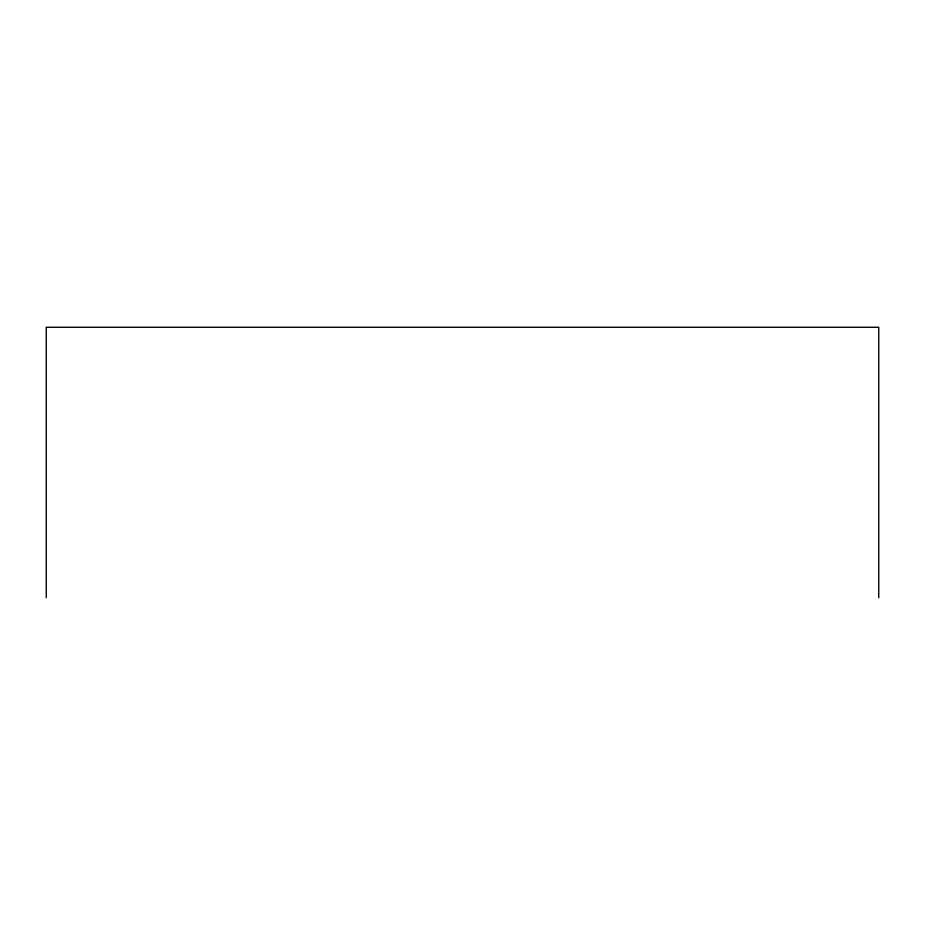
<?xml version="1.0" encoding="UTF-8"?>
<svg xmlns="http://www.w3.org/2000/svg" width="925" height="925" viewBox="0 0 925 925"><rect width="100%" height="100%" fill="white"/><g stroke="black" fill="none" stroke-linecap="round" stroke-linejoin="round"><path stroke-width="1.39" d="M878.75 597.723L878.75 327.277L46.25 327.277L46.25 597.723"/></g></svg>
